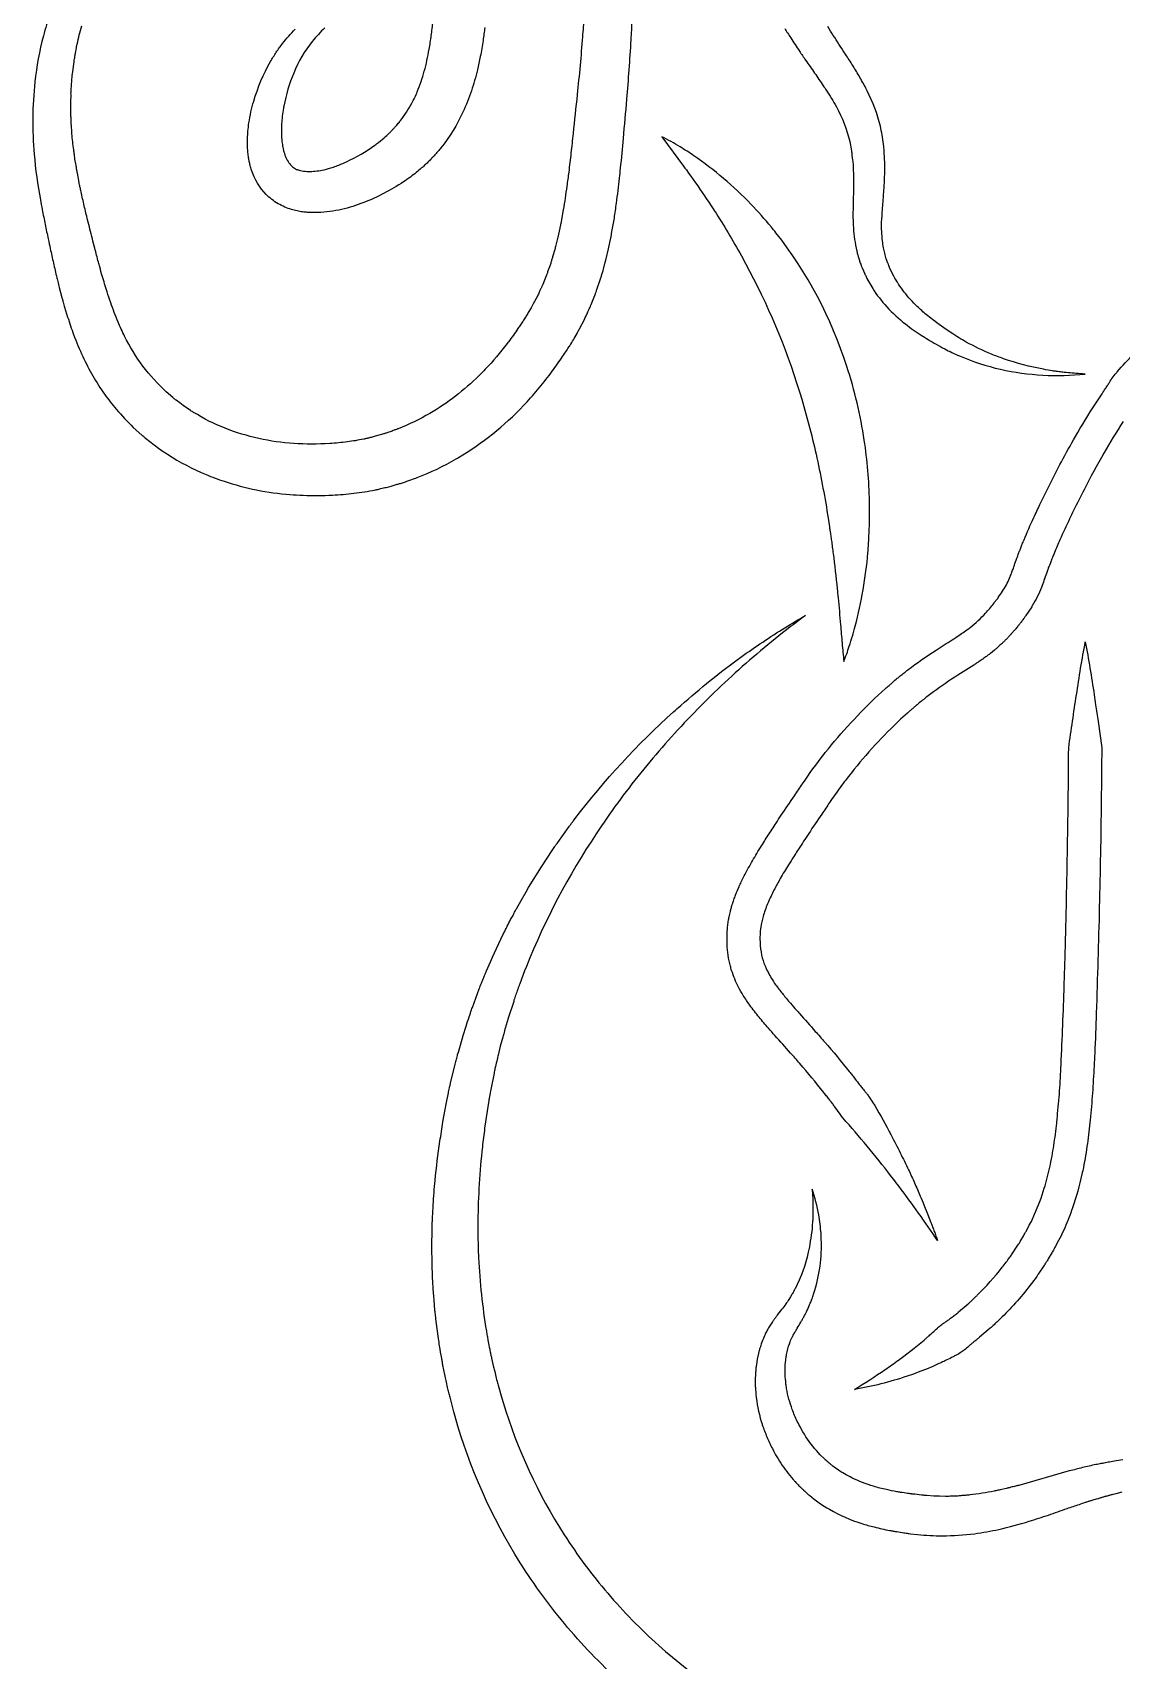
# Model space of a CAD drawing. Header units: millimetres. Extents: x 4236 to 5436, y 1579 to 2339.
# Drawn here: x 4685.6 to 4753.8, y 1769.5 to 1871.5 of the extents above; entities that cross this region are included whole.
import ezdxf

# ---------------------------------------------------------------- set-up
doc = ezdxf.new("R2010")
doc.units = ezdxf.units.MM
doc.layers.add('Default', color=70, linetype='Continuous')

msp = doc.modelspace()

# ---------------------------------------------------------------- linework, layer by layer
at = {"layer": 'Default'}
for points in [[(4686.7, 1872.69, 0.014952), (4686.27, 1871.3, 0.038451), (4685.74, 1868.42, 0.024527), (4685.6, 1866.15, 0.022149), (4685.69, 1863.88, 0.023978), (4686.08, 1861.03, 0.003164), (4686.2, 1860.41, 0.003423), (4686.38, 1859.48, 0.001936), (4686.57, 1858.57, 0.000492), (4686.7, 1857.97, 0.001787), (4686.9, 1857.06, 0.003608), (4687.11, 1856.14, 0.001771), (4687.13, 1856.06, 0.002803), (4687.17, 1855.91, 0.001607), (4687.26, 1855.52), (4687.34, 1855.21), (4687.42, 1854.91, -0.000779), (4687.45, 1854.83, -0.000588), (4687.51, 1854.6, 0.001939), (4687.55, 1854.44, 0.003795), (4687.6, 1854.29), (4687.79, 1853.67, 0.011444), (4688.16, 1852.58, 0.018886), (4688.74, 1851.2, 0.041047), (4690.1, 1848.84, 0.021932), (4690.84, 1847.89, 0.023355), (4691.9, 1846.76), (4692.44, 1846.28, -0.000596), (4692.54, 1846.2, 0.002498), (4692.6, 1846.14, 0.004679), (4692.67, 1846.08), (4692.94, 1845.87), (4693.21, 1845.66), (4693.48, 1845.46), (4693.78, 1845.25, 0.006403), (4693.87, 1845.19, 0.002081), (4693.98, 1845.12, -0.002596), (4694.05, 1845.07, 0.044665), (4696.47, 1843.8, 0.01901), (4697.59, 1843.38, 0.059959), (4701.72, 1842.55, 0.011663), (4702.55, 1842.5, 0.022327), (4704.39, 1842.51, 0.017192), (4705.73, 1842.63, 0.020281), (4707.07, 1842.84, 0.003584), (4707.16, 1842.86, 0.007122), (4707.41, 1842.92, 0.001101), (4707.58, 1842.96, -0.001981), (4707.74, 1843), (4707.91, 1843.04), (4708.07, 1843.08), (4708.44, 1843.19, 0.007227), (4708.64, 1843.25, 0.002426), (4708.89, 1843.33, -0.002819), (4709.05, 1843.38, 0.005406), (4709.29, 1843.47, 0.001615), (4709.53, 1843.55, -0.001617), (4709.69, 1843.61, 0.038647), (4712.14, 1844.78, 0.00245), (4712.28, 1844.87, 0.068628), (4716.35, 1848.12, 0.03014), (4718.06, 1850.15, 0.00165), (4718.16, 1850.28, 0.009994), (4718.81, 1851.21, -0.001542), (4719, 1851.49, 0.002365), (4719.18, 1851.77, 0.004442), (4719.32, 1851.98, 0.012148), (4719.53, 1852.34), (4719.71, 1852.65, -0.000733), (4719.74, 1852.71, 0.004668), (4719.79, 1852.78), (4719.86, 1852.93), (4720.17, 1853.53, 0.006219), (4720.28, 1853.76, 0.001733), (4720.39, 1854, -0.001831), (4720.48, 1854.19, -0.000755), (4720.53, 1854.3, 0.002787), (4720.56, 1854.38, 0.005267), (4720.6, 1854.46), (4720.72, 1854.77), (4720.86, 1855.13, 0.002158), (4720.89, 1855.21, 0.004401), (4720.92, 1855.29, 0.010278), (4720.96, 1855.41), (4721.19, 1856.08, 0.006949), (4721.25, 1856.28, 0.002517), (4721.32, 1856.52, -0.002498), (4721.36, 1856.68), (4721.46, 1857.04, 0.002723), (4721.48, 1857.12, 0.001134), (4721.51, 1857.24, -0.001502), (4721.53, 1857.32), (4721.69, 1857.96), (4721.83, 1858.64, -0.000576), (4721.85, 1858.76, 0.001859), (4721.87, 1858.84, 0.003572), (4721.88, 1858.92), (4721.94, 1859.24), (4722.05, 1859.87, 0.003755), (4722.18, 1860.82, 0.007756), (4722.37, 1862.39, 0.001338), (4722.44, 1863.01, 0.003185), (4722.62, 1864.87, 0.001957), (4722.83, 1867.33, 0.00243), (4722.98, 1869.18, 0.004436), (4723.1, 1871.05, 0.004198), (4723.17, 1872.3, 0.021929)], [(4720.14, 1872.46, -0.004051), (4720.05, 1871.25, -0.004183), (4719.9, 1869.44, -0.001938), (4719.72, 1867.62, -0.001221), (4719.46, 1865.18, -0.001681), (4719.33, 1863.96, -0.002783), (4719.19, 1862.76, -0.004138), (4719.07, 1861.87, -0.005255), (4718.85, 1860.4), (4718.69, 1859.53, -0.004708), (4718.67, 1859.42, -0.001128), (4718.65, 1859.32, 0.001811), (4718.63, 1859.25), (4718.51, 1858.68), (4718.36, 1858.09, 0.000822), (4718.34, 1857.99, -0.002019), (4718.32, 1857.92, -0.004139), (4718.3, 1857.85), (4718.22, 1857.58, 0.003883), (4718.18, 1857.45, -0.00189), (4718.12, 1857.24, -0.004314), (4718.09, 1857.14, -0.006701), (4718.06, 1857.04), (4717.87, 1856.5, -0.009498), (4717.84, 1856.41, -0.006414), (4717.8, 1856.32, -0.001106), (4717.78, 1856.25), (4717.57, 1855.72, -0.006465), (4717.53, 1855.64, -0.001685), (4717.49, 1855.55, 0.002932), (4717.46, 1855.49, 0.001401), (4717.43, 1855.42, 0.001451), (4717.34, 1855.24, -0.002705), (4717.29, 1855.11, -0.005457), (4717.23, 1854.99), (4716.97, 1854.5), (4716.88, 1854.33, 0.002422), (4716.83, 1854.25), (4716.69, 1854.02, -0.009697), (4716.55, 1853.78, -0.006062), (4716.4, 1853.54, -0.001777), (4716.25, 1853.31, 0.002471), (4716.09, 1853.07, -0.001313), (4716.01, 1852.95, -0.010636), (4715.42, 1852.13, -0.001717), (4715.33, 1852.01, -0.02882), (4713.96, 1850.4, -0.00795), (4713.56, 1850, -0.062881), (4710.48, 1847.63, -0.038876), (4708.5, 1846.67, 0.001292), (4708.44, 1846.65, 0.00138), (4708.25, 1846.58, -0.002409), (4708.12, 1846.53, -0.004907), (4707.99, 1846.48, 0.003726), (4707.86, 1846.44, -0.002128), (4707.66, 1846.37, -0.002596), (4707.59, 1846.35, -0.008273), (4707.46, 1846.31), (4707.07, 1846.2), (4706.93, 1846.17, 0.00308), (4706.8, 1846.13, -0.002003), (4706.6, 1846.08, -0.003896), (4706.5, 1846.06, -0.006318), (4706.41, 1846.04, -0.001395), (4706.34, 1846.02, -0.018555), (4705.32, 1845.85, -0.0175), (4704.21, 1845.75, -0.033123), (4701.96, 1845.75, -0.077556), (4697.66, 1846.7, -0.044909), (4695.68, 1847.7, 0.001695), (4695.59, 1847.75, -0.009141), (4695.48, 1847.82), (4695.03, 1848.13), (4694.81, 1848.3), (4694.59, 1848.46, -0.006918), (4694.51, 1848.52, -0.001426), (4694.43, 1848.59, 0.002713), (4694.38, 1848.64), (4693.97, 1848.99, -0.042408), (4692.51, 1850.59, -0.039874), (4691.36, 1852.47, -0.014706), (4690.95, 1853.36, -0.014743), (4690.49, 1854.57, -0.007835), (4690.26, 1855.26, -0.007003), (4689.96, 1856.25, -0.001689), (4689.8, 1856.82, -0.00129), (4689.72, 1857.11, -0.002805), (4689.49, 1857.99, -0.000998), (4689.19, 1859.18, -0.001193), (4689.04, 1859.77, -0.003093), (4688.83, 1860.65, -0.00456), (4688.63, 1861.53, 0.001885), (4688.6, 1861.68, -0.001212), (4688.55, 1861.89, -0.003179), (4688.52, 1862.04, -0.002367), (4688.51, 1862.11), (4688.4, 1862.69, -0.006081), (4688.36, 1862.91, -0.000716), (4688.33, 1863.13, 0.003112), (4688.3, 1863.28), (4688.25, 1863.57), (4688.21, 1863.86, -0.004545), (4688.17, 1864.15, -0.012837), (4688.06, 1865.16, -0.008275), (4688, 1866.18, 0.002647), (4687.99, 1866.47, -0.001607), (4687.99, 1866.76, -0.0024), (4687.99, 1866.91, -0.00574), (4687.99, 1867.12, -0.008161), (4687.99, 1867.34, 0.001259), (4688, 1867.41, 0.001152), (4688, 1867.63, -0.002729), (4688, 1867.77, -0.005361), (4688.01, 1867.92), (4688.08, 1868.79), (4688.11, 1869.07), (4688.19, 1869.68, -0.006554), (4688.22, 1869.86, -0.001727), (4688.26, 1870.08, 0.002935), (4688.28, 1870.22), (4688.34, 1870.54, -0.003397), (4688.35, 1870.61, -0.005449), (4688.36, 1870.68, -0.012017), (4688.39, 1870.79, -0.014528), (4688.67, 1871.92, -0.046598)], [(4713.93, 1871.83, -0.007737), (4713.82, 1871.01, -0.003695), (4713.74, 1870.51, -0.004862), (4713.65, 1870.01, -0.01088), (4713.47, 1869.18, -0.019125), (4713.09, 1867.85, -0.026882), (4712.56, 1866.52, -0.060859), (4711.18, 1864.28, -0.007292), (4711, 1864.07, -0.01015), (4710.85, 1863.89, -0.003948), (4710.76, 1863.79, -0.002641), (4710.63, 1863.66, -0.000733), (4710.51, 1863.52, -0.001758), (4710.31, 1863.33, -0.008214), (4710.11, 1863.14, -0.008795), (4709.97, 1863.02, -0.022244), (4709.27, 1862.45, -0.010535), (4708.83, 1862.15, -0.0556), (4706.34, 1860.85, -0.034165), (4704.96, 1860.42, -0.046764), (4703.46, 1860.22, -0.006507), (4703.32, 1860.22, -0.004845), (4703.17, 1860.22, -0.002302), (4703.07, 1860.22, 0.001394), (4702.96, 1860.23, -0.002679), (4702.86, 1860.23, -0.006646), (4702.76, 1860.24, -0.009752), (4702.66, 1860.25, -0.02064), (4702.35, 1860.29, -0.019932), (4701.98, 1860.37, -0.007496), (4701.82, 1860.42, -0.029651), (4701.39, 1860.57, -0.026625), (4700.98, 1860.78, -0.06349), (4700.23, 1861.36, -0.115525), (4699.32, 1862.88, -0.020125), (4699.23, 1863.17, -0.012656), (4699.17, 1863.42, -0.00857), (4699.13, 1863.66, -0.010133), (4699.09, 1863.99, -0.01437), (4699.06, 1864.32, -0.004995), (4699.06, 1864.42, -0.029469), (4699.09, 1865.32, -0.014893), (4699.15, 1865.85, -0.035064), (4699.45, 1867.2, -0.056985), (4700.5, 1869.69, -0.015146), (4700.86, 1870.27, -0.02007), (4701.26, 1870.82, -0.013492), (4701.64, 1871.28, -0.020009), (4702.04, 1871.71, -0.006974)], [(4703.91, 1871.81, 0.035211), (4703.12, 1870.95, 0.071867), (4701.96, 1868.97, 0.051915), (4701.34, 1866.9, 0.003661), (4701.31, 1866.76, 0.010563), (4701.24, 1866.27, 0.014688), (4701.2, 1865.78, 0.005047), (4701.19, 1865.64, 0.023065), (4701.19, 1865.03, 0.021226), (4701.23, 1864.58, 0.015459), (4701.26, 1864.39, 0.00902), (4701.29, 1864.24, 0.003524), (4701.31, 1864.15, 0.001689), (4701.32, 1864.09, 0.001382), (4701.36, 1863.98, 0.004029), (4701.38, 1863.9, 0.006941), (4701.41, 1863.82, 0.024347), (4701.47, 1863.67, 0.054794), (4701.65, 1863.35, 0.063456), (4701.89, 1863.09, 0.055348), (4702.14, 1862.93, 0.006277), (4702.22, 1862.91, 0.010605), (4702.3, 1862.88, 0.031355), (4702.47, 1862.84, 0.039993), (4702.89, 1862.8, 0.032568), (4703.31, 1862.82, 0.022307), (4703.73, 1862.88, 0.024194), (4704.28, 1863.02, 0.02409), (4704.96, 1863.27, 0.009525), (4705.27, 1863.41, 0.050383), (4707.04, 1864.45, 0.003635), (4707.15, 1864.53, 0.016086), (4707.62, 1864.91, 0.016628), (4707.96, 1865.22, 0.0114), (4708.08, 1865.34, 0.00357), (4708.14, 1865.41, -0.001135), (4708.28, 1865.55, -0.002409), (4708.32, 1865.6, 0.00344), (4708.51, 1865.82, 0.009097), (4708.61, 1865.94, 0.005492), (4708.65, 1865.99, 0.045209), (4709.36, 1867.08, 0.022877), (4709.7, 1867.8, 0.031462), (4710.14, 1869.08, 0.023237), (4710.44, 1870.46, 0.010677), (4710.58, 1871.32, 0.008655), (4710.68, 1872.19, 0.006221)], [(4732.74, 1871.76, 0.003443), (4732.91, 1871.47, 0.005238), (4733.1, 1871.18, 0.006742), (4733.65, 1870.34, 0.002552), (4734.03, 1869.78, 0.000863), (4734.6, 1868.97, -0.00266), (4735.14, 1868.17, -0.002598), (4735.32, 1867.9, -0.008196), (4735.65, 1867.38, -0.012508), (4735.96, 1866.86, -0.070802), (4736.8, 1864.68), (4736.9, 1864.1), (4736.92, 1864.03), (4736.93, 1863.96), (4736.94, 1863.81), (4736.98, 1863.51, -0.01148), (4737.01, 1863.21, -0.008548), (4737.02, 1862.9, -0.005136), (4737.03, 1862.59, -0.001851), (4737.04, 1862.28, -0.00498), (4737.03, 1861.81, -0.001804), (4737.02, 1860.99, 0.001806), (4737.01, 1860.66, 0.004782), (4737, 1860.15, 0.006904), (4737.01, 1859.62, 0.03672), (4737.16, 1858.18), (4737.24, 1857.8, 0.007062), (4737.27, 1857.68, 0.002513), (4737.31, 1857.55, -0.002549), (4737.33, 1857.46), (4737.38, 1857.28), (4737.46, 1857.06, -0.000363), (4737.51, 1856.93, 0.002928), (4737.54, 1856.85, 0.005324), (4737.57, 1856.76), (4737.74, 1856.38, 0.002972), (4737.77, 1856.32, 0.007625), (4737.8, 1856.26), (4737.88, 1856.09), (4738.05, 1855.77), (4738.24, 1855.46, 0.043411), (4739.12, 1854.32, 0.041688), (4740.29, 1853.24, 0.024269), (4741.28, 1852.54, 0.005507), (4741.71, 1852.27, 0.016392), (4742.75, 1851.68, 0.018658), (4743.67, 1851.24, 0.046423), (4746.25, 1850.4, 0.081719), (4751.56, 1850.1, -0.003905), (4751.23, 1850.12, -0.00483), (4750.73, 1850.16, -0.003591), (4750.24, 1850.2, -0.001079), (4750.08, 1850.22, -0.002967), (4749.75, 1850.27, -0.003343), (4749.51, 1850.3, -0.011368), (4748.95, 1850.4, -0.038298), (4746.44, 1851.06, -0.012446), (4745.68, 1851.35, -0.030622), (4744.1, 1852.11, -0.018436), (4743.15, 1852.69, -0.019257), (4741.98, 1853.53, -0.008936), (4741.61, 1853.82, -0.01814), (4741.03, 1854.34, -0.038415), (4740.21, 1855.24, -0.039615), (4739.56, 1856.24), (4739.42, 1856.51), (4739.3, 1856.78), (4739.24, 1856.91, -0.006365), (4739.22, 1856.98, 0.003352), (4739.19, 1857.05), (4739.09, 1857.32, -0.010772), (4739, 1857.67, -0.013953), (4738.92, 1858.02, -0.020845), (4738.85, 1858.45, -0.036398), (4738.8, 1859.63, -0.010053), (4738.85, 1860.41, -0.003069), (4738.89, 1860.89, 0.001187), (4738.91, 1861.22, 0.001979), (4738.94, 1861.56, 0.003115), (4738.96, 1861.9, 0.004275), (4738.98, 1862.24, 0.002074), (4738.99, 1862.59, 0.002209), (4739, 1862.76, 0.009022), (4739, 1863.2, 0.013628), (4738.98, 1863.65), (4738.96, 1864.01), (4738.95, 1864.19), (4738.94, 1864.28), (4738.93, 1864.37), (4738.83, 1865.09, 0.015177), (4738.72, 1865.63, 0.057128), (4737.89, 1867.86, 0.00301), (4737.81, 1868.02, 0.012875), (4737.38, 1868.79, 0.008484), (4736.94, 1869.53, 0.003679), (4736.48, 1870.23, -0.000585), (4736.12, 1870.79, -0.001697), (4735.77, 1871.33, -0.003403), (4735.42, 1871.88, -0.005121)], [(4753.93, 1847.12, 0.013257), (4752.73, 1845.15, 0.012638), (4751.48, 1842.85, 0.004844), (4750.83, 1841.55, 0.00155), (4750.58, 1841.02, 0.008634), (4749.97, 1839.71, 0.00638), (4749.63, 1838.92, 0.003095), (4749.58, 1838.79, 0.00159), (4749.52, 1838.66, -0.00065), (4749.45, 1838.46, -0.000722), (4749.42, 1838.4, -0.001466), (4749.37, 1838.26, 0.001106), (4749.29, 1838.06, 0.002645), (4749.24, 1837.93, 0.001723), (4749.22, 1837.86, 0.003213), (4749.12, 1837.59, -0.001185), (4748.97, 1837.17, -0.006407), (4748.81, 1836.73, -0.043324), (4748.24, 1835.58, -0.003189), (4748.2, 1835.51), (4748.02, 1835.23), (4747.83, 1834.96, -0.009513), (4747.72, 1834.8, -0.002956), (4747.65, 1834.7, 0.001068), (4747.5, 1834.51, 0.00206), (4747.45, 1834.45, -0.012983), (4747.33, 1834.29, -0.004774), (4747.25, 1834.2, -0.002835), (4747.15, 1834.07, -0.000315), (4747.01, 1833.92, 0.001768), (4746.94, 1833.83, -0.005872), (4746.88, 1833.77, -0.010182), (4746.83, 1833.71), (4746.6, 1833.47, -0.012916), (4746.45, 1833.32, -0.007441), (4746.31, 1833.18, -0.00201), (4746.12, 1833.02), (4746, 1832.9, -0.008896), (4745.94, 1832.85, 0.001189), (4745.87, 1832.8), (4745.62, 1832.59, -0.00904), (4745.46, 1832.47, -0.002857), (4745.36, 1832.4, 0.000929), (4745.16, 1832.26, 0.001492), (4745.1, 1832.21, 0.001198), (4744.97, 1832.12, -0.001217), (4744.77, 1831.99, -0.002617), (4744.64, 1831.9, -0.001712), (4744.58, 1831.86), (4743.57, 1831.22, 0.017823), (4742.05, 1830.18, 0.00482), (4741.71, 1829.93, 0.003651), (4741.16, 1829.49, 0.007639), (4740.89, 1829.26, 0.002009), (4740.83, 1829.21, -0.003055), (4740.73, 1829.12, 0.001942), (4740.57, 1828.98, 0.006688), (4740.41, 1828.84), (4739.99, 1828.46, 0.020116), (4738.38, 1826.84, 0.018889), (4736.9, 1825.1, 0.009257), (4736.2, 1824.19, 0.007348), (4735.54, 1823.25, 0.002501), (4735.05, 1822.52, 0.00127), (4734.23, 1821.3, 0.002394), (4733.59, 1820.32, 0.003843), (4733.12, 1819.59, 0.001633), (4732.96, 1819.34, 0.008297), (4732.45, 1818.48, 0.011685), (4732.05, 1817.75, 0.007437), (4731.87, 1817.38, 0.012229), (4731.65, 1816.89, 0.029207), (4731.37, 1816.1, 0.034243), (4731.23, 1815.43), (4731.19, 1815.19), (4731.18, 1814.95), (4731.17, 1814.82), (4731.17, 1814.7), (4731.18, 1814.46, 0.043533), (4731.28, 1813.68, 0.010417), (4731.32, 1813.51, 0.041415), (4731.56, 1812.84, 0.012704), (4731.67, 1812.62, 0.018814), (4731.88, 1812.24, 0.016392), (4732.17, 1811.8, 0.001756), (4732.21, 1811.75, 0.01282), (4732.63, 1811.21, 0.007865), (4733.08, 1810.66, 0.003057), (4733.46, 1810.23, 0.000883), (4733.66, 1810.01, -0.00123), (4734.64, 1808.9, -0.002505), (4735.23, 1808.23, -0.010062), (4736.77, 1806.38, -0.003071), (4736.96, 1806.15, -0.001163), (4737.14, 1805.91, 0.002071), (4737.42, 1805.55, 0.001326), (4737.51, 1805.43, -0.0016), (4737.7, 1805.2, -0.004835), (4737.84, 1805.03, -0.008116), (4737.98, 1804.84, -0.026023), (4738.23, 1804.47, -0.009524), (4739.27, 1802.63, -0.001584), (4739.41, 1802.36, -0.004837), (4739.96, 1801.29, -0.006597), (4740.49, 1800.21, -0.00608), (4740.86, 1799.4, -0.00456), (4741.22, 1798.57, -0.002141), (4741.45, 1798.02), (4741.67, 1797.47), (4741.89, 1796.91, -0.004605), (4741.99, 1796.63, -0.002886), (4742.1, 1796.35, -0.001176), (4742.2, 1796.07, -0.000036), (4742.3, 1795.79, 0.012549), (4739.89, 1799.17, 0.001983), (4739.54, 1799.64, 0.018369), (4736.56, 1803.25, -0.022458), (4736.2, 1803.7), (4735.86, 1804.17, 0.008027), (4735.73, 1804.35, 0.003123), (4735.65, 1804.46, 0.001563), (4735.51, 1804.64, 0.002911), (4735.33, 1804.86, 0.000878), (4735.15, 1805.09, 0.010322), (4733.67, 1806.88, 0.002908), (4733.09, 1807.54, 0.001224), (4732.11, 1808.64, -0.001335), (4731.71, 1809.09, -0.007893), (4731.12, 1809.79, -0.013594), (4730.54, 1810.54, -0.018026), (4730.13, 1811.15, -0.018474), (4729.83, 1811.67, -0.043361), (4729.4, 1812.72, -0.010937), (4729.32, 1812.98, -0.053815), (4729.11, 1814.36), (4729.11, 1814.7), (4729.11, 1814.88), (4729.12, 1815.05), (4729.14, 1815.4), (4729.19, 1815.74), (4729.21, 1815.91, -0.00824), (4729.22, 1815.97, -0.002734), (4729.24, 1816.08), (4729.32, 1816.41, -0.007894), (4729.35, 1816.54, -0.002781), (4729.38, 1816.66, 0.00306), (4729.42, 1816.78, 0.001622), (4729.44, 1816.86, -0.00439), (4729.47, 1816.94, -0.00716), (4729.49, 1817, -0.010398), (4729.51, 1817.06, 0.002638), (4729.56, 1817.22, -0.001962), (4729.62, 1817.37, -0.004384), (4729.66, 1817.49, -0.007116), (4729.71, 1817.6, -0.006457), (4729.74, 1817.68), (4729.86, 1817.98, -0.005968), (4729.9, 1818.05, -0.003202), (4729.93, 1818.12, 0.000917), (4730, 1818.27, -0.015938), (4730.51, 1819.24, -0.009987), (4731.05, 1820.17, -0.001795), (4731.21, 1820.43, -0.004641), (4731.69, 1821.19, -0.002826), (4732.18, 1821.95, -0.001049), (4732.51, 1822.44, -0.001279), (4733.33, 1823.67, -0.002171), (4733.84, 1824.42, -0.015186), (4735.18, 1826.26, -0.001263), (4735.27, 1826.38, -0.018773), (4736.86, 1828.23, -0.019657), (4738.58, 1829.97), (4739.03, 1830.38, -0.006324), (4739.14, 1830.48, -0.003295), (4739.26, 1830.58, 0.001038), (4739.43, 1830.73, 0.001342), (4739.49, 1830.78, -0.008477), (4739.78, 1831.03, -0.003049), (4739.96, 1831.18, -0.001603), (4740.2, 1831.37, 0.00107), (4740.45, 1831.57, -0.020464), (4742.21, 1832.8, -0.00241), (4742.46, 1832.97, -0.0019), (4742.97, 1833.28, 0.003186), (4743.45, 1833.59, 0.005881), (4743.8, 1833.83, 0.009354), (4744.14, 1834.06, 0.008342), (4744.35, 1834.22, 0.041258), (4745.31, 1835.11, 0.021422), (4745.82, 1835.72, -0.002675), (4745.86, 1835.78, -0.002029), (4745.99, 1835.94, 0.004447), (4746.07, 1836.04, 0.008121), (4746.15, 1836.15), (4746.3, 1836.38), (4746.44, 1836.59, 0.044338), (4746.86, 1837.42, 0.002644), (4746.88, 1837.48, 0.005627), (4746.98, 1837.74, 0.002406), (4747.08, 1838.01, -0.00166), (4747.23, 1838.43, -0.001381), (4747.28, 1838.57, -0.003329), (4747.33, 1838.71, -0.001776), (4747.38, 1838.86, 0.000361), (4747.47, 1839.07, 0.000624), (4747.49, 1839.14, 0.001242), (4747.55, 1839.28, -0.000942), (4747.63, 1839.5, -0.00227), (4747.69, 1839.64, -0.001489), (4747.72, 1839.71, -0.010292), (4748.33, 1841.1, -0.005053), (4748.72, 1841.92, -0.00991), (4750.06, 1844.6, -0.008677), (4750.94, 1846.18, -0.013098), (4752.2, 1848.24, -0.002402), (4752.28, 1848.37, -0.002823), (4752.45, 1848.62, -0.000182), (4752.61, 1848.87, 0.003345), (4752.82, 1849.19, 0.001108), (4752.86, 1849.25, 0.00312), (4752.95, 1849.38, -0.001342), (4753.07, 1849.57, -0.007364), (4753.19, 1849.76, -0.013898), (4753.44, 1850.09, -0.008198), (4753.56, 1850.24, -0.01075), (4754.59, 1851.36, -0.005334)], [(4722.63, 1767.94, -0.035373), (4719.12, 1771.54, -0.035163), (4716.15, 1775.59, -0.071274), (4712.07, 1784.75), (4711.98, 1785.05), (4711.75, 1785.96, -0.003415), (4711.67, 1786.26, -0.00189), (4711.6, 1786.57, 0.000215), (4711.5, 1787.02, 0.00058), (4711.47, 1787.18), (4711.34, 1787.79, 0.001613), (4711.31, 1787.94, -0.002606), (4711.27, 1788.17, -0.007638), (4711.23, 1788.4, -0.002464), (4711.1, 1789.18, -0.00728), (4711.03, 1789.64), (4710.94, 1790.26), (4710.87, 1790.88, -0.007107), (4710.82, 1791.26, -0.002492), (4710.8, 1791.5, -0.002305), (4710.75, 1792.12, -0.003845), (4710.68, 1793.05, -0.010722), (4710.63, 1794.6, -0.004556), (4710.62, 1794.91, -0.002645), (4710.62, 1795.23, -0.001462), (4710.62, 1795.85, -0.002231), (4710.64, 1796.62, -0.00296), (4710.64, 1796.93, -0.001825), (4710.65, 1797.09, -0.00439), (4710.7, 1798.02, -0.010249), (4710.82, 1799.56, -0.012459), (4711.12, 1802.01, -0.003682), (4711.31, 1803.22), (4711.53, 1804.43), (4711.65, 1805.04, -0.005013), (4711.68, 1805.19, -0.002618), (4711.71, 1805.35, 0.000854), (4711.77, 1805.57, 0.001082), (4711.78, 1805.65), (4712.07, 1806.85, -0.002266), (4712.15, 1807.15, -0.001205), (4712.23, 1807.45, 0.000772), (4712.4, 1808.04), (4712.57, 1808.64), (4712.76, 1809.23, 0.000711), (4712.95, 1809.81, -0.001905), (4713.1, 1810.25, -0.001042), (4713.15, 1810.4), (4713.58, 1811.56, -0.009158), (4713.72, 1811.92, -0.003617), (4713.8, 1812.13, -0.002525), (4713.92, 1812.41, -0.000856), (4714.04, 1812.7), (4714.28, 1813.26), (4714.41, 1813.55), (4715.06, 1814.94, -0.004097), (4715.2, 1815.21, -0.002068), (4715.34, 1815.49, 0.000644), (4715.55, 1815.9, 0.000839), (4715.63, 1816.03, 0.002073), (4715.7, 1816.17, -0.001451), (4715.8, 1816.37, -0.006015), (4715.91, 1816.58), (4716.21, 1817.11), (4716.52, 1817.65), (4716.67, 1817.91), (4717.48, 1819.22), (4718.15, 1820.24), (4718.32, 1820.49, -0.004968), (4718.37, 1820.55, -0.002587), (4718.41, 1820.62, 0.000876), (4718.5, 1820.74), (4719.21, 1821.74, -0.003021), (4719.35, 1821.92, -0.000776), (4719.49, 1822.1, 0.000314), (4719.58, 1822.22, -0.04694), (4725.76, 1828.93, -0.002901), (4726.21, 1829.33, -0.02432), (4729.98, 1832.36, -0.017755), (4732.74, 1834.2, -0.009924), (4734.03, 1834.97, 0.022599), (4730.29, 1831.96, 0.02173), (4726.84, 1828.66, 0.021176), (4723.7, 1825.1, 0.024565), (4720.91, 1821.28, 0.051995), (4716.54, 1812.97), (4716.42, 1812.7), (4716.12, 1811.88, 0.004041), (4715.87, 1811.19, 0.008153), (4715.76, 1810.85, 0.002145), (4715.74, 1810.78), (4715.38, 1809.67, 0.002888), (4715.25, 1809.24, 0.000564), (4715.14, 1808.82, -0.000485), (4715.06, 1808.54), (4714.9, 1807.98), (4714.77, 1807.41, -0.001091), (4714.7, 1807.13, 0.00062), (4714.6, 1806.7, 0.001731), (4714.54, 1806.42, 0.001148), (4714.51, 1806.28), (4714.29, 1805.14, -0.002368), (4714.26, 1804.99, 0.001549), (4714.22, 1804.78, 0.006653), (4714.18, 1804.56), (4713.92, 1802.84, 0.003538), (4713.78, 1801.66, 0.012261), (4713.58, 1799.34, 0.013231), (4713.5, 1797.02, 0.003907), (4713.49, 1796.73, 0.002308), (4713.5, 1796.44, 0.001659), (4713.5, 1795.86, -0.001392), (4713.51, 1795.57, 0.00201), (4713.52, 1795.13, 0.006114), (4713.54, 1794.7, 0.029673), (4714.03, 1790.11, 0.005926), (4714.08, 1789.82, 0.003416), (4714.13, 1789.54, 0.000094), (4714.21, 1789.11, -0.000807), (4714.24, 1788.97, 0.007657), (4714.27, 1788.8, 0.002548), (4714.29, 1788.69, -0.000027), (4714.34, 1788.48, -0.00092), (4714.36, 1788.41), (4714.48, 1787.85, -0.001449), (4714.55, 1787.57, 0.00115), (4714.65, 1787.15, 0.002708), (4714.72, 1786.87, 0.00177), (4714.76, 1786.73), (4714.99, 1785.91), (4715.08, 1785.63, 0.06862), (4718.91, 1777.34, 0.034957), (4721.63, 1773.68, 0.034728), (4724.83, 1770.41, 0.063808), (4732.4, 1765.26, 0.029504)], [(4753.92, 1782.03), (4753.49, 1781.97), (4753.07, 1781.9, 0.005687), (4752.75, 1781.84, 0.002377), (4752.54, 1781.8, 0.001279), (4752.23, 1781.74, 0.009864), (4751.39, 1781.55, 0.002985), (4750.98, 1781.45, 0.001615), (4750.56, 1781.34), (4747.39, 1780.44, 0.002132), (4747.19, 1780.39, -0.001148), (4746.9, 1780.32, -0.003336), (4746.71, 1780.27, -0.002529), (4746.62, 1780.25), (4746.23, 1780.16, -0.006554), (4746.09, 1780.13, -0.001479), (4745.95, 1780.1, 0.002427), (4745.85, 1780.08, -0.013995), (4745.09, 1779.94, -0.009343), (4744.33, 1779.84, -0.004467), (4744.05, 1779.81, -0.000796), (4743.76, 1779.79, 0.002087), (4743.57, 1779.77, 0.001414), (4743.48, 1779.77, 0.001509), (4743.19, 1779.76, -0.002639), (4743, 1779.75, -0.005376), (4742.81, 1779.75), (4742.43, 1779.76, 0.003258), (4742.34, 1779.76, -0.001781), (4742.25, 1779.76, -0.007165), (4742.13, 1779.76, -0.010212), (4742.06, 1779.77), (4741.63, 1779.8, -0.000664), (4741.53, 1779.8, -0.003408), (4741.46, 1779.81, -0.005777), (4741.39, 1779.82, -0.011166), (4741.3, 1779.83), (4740.87, 1779.88, 0.000106), (4740.73, 1779.89, -0.002866), (4740.66, 1779.9, -0.008018), (4740.53, 1779.92, -0.004157), (4740.09, 1779.99, -0.002668), (4739.99, 1780, -0.001866), (4739.75, 1780.04, -0.011948), (4739.1, 1780.17, -0.01912), (4738.29, 1780.38, -0.042326), (4736.94, 1780.91, -0.017745), (4736.47, 1781.16, -0.033434), (4735.74, 1781.65, -0.015669), (4735.67, 1781.7, -0.007358), (4735.62, 1781.74, -0.003567), (4735.57, 1781.79, 0.000852), (4735.47, 1781.87, -0.001691), (4735.37, 1781.96, -0.008945), (4735.27, 1782.05, -0.013593), (4735.21, 1782.11), (4734.95, 1782.36), (4734.71, 1782.62, -0.041716), (4733.86, 1783.8, -0.01836), (4733.56, 1784.36, -0.027411), (4733.23, 1785.11, -0.00286), (4733.2, 1785.2, -0.045513), (4732.84, 1786.51, 0.004905), (4732.83, 1786.6, -0.002569), (4732.81, 1786.74, -0.0056), (4732.8, 1786.8, -0.008645), (4732.79, 1786.92, 0.002724), (4732.78, 1787.05, 0.001518), (4732.76, 1787.23), (4732.75, 1787.61, -0.005768), (4732.75, 1787.69, -0.001034), (4732.75, 1787.77), (4732.76, 1787.99, -0.009821), (4732.76, 1788.06, -0.006702), (4732.77, 1788.12, -0.004225), (4732.78, 1788.21, 0.001453), (4732.79, 1788.3), (4732.82, 1788.52, 0.001918), (4732.84, 1788.65, -0.040146), (4733.02, 1789.32, -0.011951), (4733.06, 1789.44, -0.01316), (4733.13, 1789.6, -0.009568), (4733.21, 1789.76, -0.006908), (4733.32, 1789.96, -0.00575), (4733.39, 1790.08, -0.002122), (4733.44, 1790.17, -0.000682), (4733.51, 1790.3, 0.004824), (4733.73, 1790.66, 0.003911), (4733.78, 1790.75, 0.002457), (4733.84, 1790.85, 0.000558), (4733.94, 1791.04, -0.0022), (4734, 1791.14, 0.00129), (4734.05, 1791.24, 0.003361), (4734.09, 1791.31, 0.009852), (4734.15, 1791.44), (4734.24, 1791.65), (4734.33, 1791.85, 0.010642), (4734.38, 1791.98, 0.006102), (4734.43, 1792.11, 0.000557), (4734.49, 1792.27, 0.087865), (4735.02, 1795.69, 0.013208), (4735, 1796.23, 0.025684), (4734.86, 1797.39, 0.036104), (4734.44, 1799.01, -0.001979), (4734.46, 1798.8, -0.009305), (4734.49, 1798.08, -0.013547), (4734.49, 1797.36, -0.032666), (4734.33, 1795.74, -0.016039), (4734.2, 1795.05, -0.06271), (4733.37, 1792.75, 0.002137), (4733.28, 1792.58, -0.005873), (4733.22, 1792.47, -0.008875), (4733.18, 1792.41), (4733.09, 1792.25), (4732.98, 1792.09, -0.012005), (4732.8, 1791.81, -0.009902), (4732.53, 1791.46), (4732.28, 1791.14, 0.000457), (4732.22, 1791.05, 0.001436), (4732.15, 1790.96, 0.002821), (4732.09, 1790.88, 0.004125), (4731.99, 1790.74, 0.008687), (4731.83, 1790.5, 0.013282), (4731.67, 1790.24, 0.017923), (4731.53, 1789.97, 0.006991), (4731.45, 1789.81, 0.01898), (4731.29, 1789.41, 0.020145), (4731.17, 1789.04, -0.000506), (4731.14, 1788.96, 0.003101), (4731.13, 1788.9, 0.005729), (4731.11, 1788.84), (4731.06, 1788.61, 0.001351), (4731.03, 1788.5, 0.002863), (4731.01, 1788.41, 0.005255), (4731, 1788.32, 0.007675), (4730.98, 1788.24, 0.010117), (4730.97, 1788.15), (4730.94, 1787.92, 0.001251), (4730.93, 1787.86, 0.009181), (4730.91, 1787.74, 0.010865), (4730.91, 1787.68, 0.001324), (4730.89, 1787.39, 0.003215), (4730.88, 1787.21, 0.001263), (4730.88, 1786.98, 0.003159), (4730.88, 1786.74, 0.008289), (4730.88, 1786.63, 0.004866), (4730.89, 1786.51, -0.000974), (4730.91, 1786.28, 0.003222), (4730.92, 1786.16, 0.045438), (4731.25, 1784.45, 0.00706), (4731.32, 1784.23, 0.021946), (4731.61, 1783.48, 0.017711), (4731.95, 1782.74, 0.013777), (4732.23, 1782.23, 0.034409), (4732.95, 1781.18), (4733.25, 1780.81, 0.003666), (4733.37, 1780.68, 0.001279), (4733.57, 1780.47, 0.012643), (4733.67, 1780.36, 0.007547), (4733.78, 1780.26, 0.002521), (4733.91, 1780.14, 0.004585), (4734.09, 1779.97, 0.007701), (4734.17, 1779.89, 0.012692), (4734.27, 1779.82, 0.044495), (4735.53, 1778.94, 0.052713), (4737.56, 1778.04, 0.015721), (4738.33, 1777.83, 0.015444), (4739.31, 1777.61, 0.001609), (4739.53, 1777.57, 0.001928), (4739.64, 1777.55, 0.00311), (4739.75, 1777.54, 0.004185), (4740.19, 1777.47, 0.006389), (4740.33, 1777.45, 0.002493), (4740.6, 1777.41), (4741.05, 1777.36, 0.024349), (4742.61, 1777.28, 0.034395), (4744.62, 1777.41, 0.020089), (4746.15, 1777.68, 0.021575), (4748.04, 1778.19, 0.005359), (4749.25, 1778.58, 0.00181), (4750.42, 1778.99, -0.00145), (4751.19, 1779.25, -0.001149), (4751.57, 1779.38, -0.001801), (4751.76, 1779.44, -0.003038), (4751.95, 1779.5, 0.000659), (4752.05, 1779.53, 0.000244), (4752.34, 1779.61, -0.002144), (4752.53, 1779.67, -0.004018), (4752.72, 1779.73, -0.000778), (4752.91, 1779.78, -0.001715), (4753.1, 1779.83, -0.00312), (4753.3, 1779.89, -0.004526), (4753.49, 1779.93), (4753.88, 1780.03)]]:
    msp.add_lwpolyline(points, format="xyb", dxfattribs=at)
for points in [[(4735.54, 1840.45, -0.002582), (4735.56, 1840.31, -0.001007), (4735.59, 1840.11, 0.001509), (4735.61, 1839.97, -0.001285), (4735.62, 1839.9, -0.004379), (4735.67, 1839.56, -0.000638), (4735.72, 1839.14, 0.002842), (4735.76, 1838.86, -0.004716), (4736.01, 1836.64, -0.000779), (4736.07, 1836.08, -0.002762), (4736.22, 1834.38, 0.000789), (4736.32, 1833.23, 0.001523), (4736.37, 1832.66, 0.00262), (4736.43, 1832.08, 0.014805), (4736.77, 1833.04, 0.014723), (4737.14, 1834.3, 0.021656), (4737.64, 1836.58, 0.019007), (4737.94, 1838.9, 0.004182), (4737.98, 1839.49, 0.015578), (4738.04, 1841.25, 0.007974), (4738.04, 1842.13, 0.031584), (4737.71, 1845.96, 0.041678), (4736.62, 1850.58, 0.089419), (4732.17, 1858.96, 0.005643), (4731.89, 1859.31, 0.020731), (4730.61, 1860.75, 0.02493), (4728.89, 1862.36, 0.026914), (4727.03, 1863.79, 0.012984), (4726.17, 1864.34, 0.021195), (4725.02, 1864.98), (4726.39, 1863.13, -0.000959), (4726.56, 1862.9, -0.008046), (4727.69, 1861.28, -0.004959), (4728.31, 1860.35, -0.018469), (4730.01, 1857.51, -0.048924), (4733.47, 1849.56, -0.006063), (4733.79, 1848.53, -0.018676), (4734.74, 1844.84, -0.014778), (4735.45, 1841.06), (4735.53, 1840.52, -0.0017)], [(4748.56, 1793.61, -0.01184), (4748.52, 1793.54, -0.035744), (4746.7, 1791.35, -0.007301), (4746.24, 1790.89, 0.0022), (4746.08, 1790.73, -0.001782), (4745.84, 1790.51, -0.006874), (4745.6, 1790.29), (4744.94, 1789.72, -0.005479), (4744.77, 1789.58, 0.000816), (4744.52, 1789.38, 0.005814), (4744.35, 1789.24, 0.004592), (4744.27, 1789.17, -0.018172), (4743.97, 1788.92, -0.020995), (4743.71, 1788.74, -0.012188), (4743.57, 1788.65, -0.009993), (4743.37, 1788.55, -0.006047), (4743.18, 1788.45, -0.003581), (4742.79, 1788.26, 0.001763), (4742.69, 1788.21, -0.001381), (4742.54, 1788.14, -0.005165), (4742.39, 1788.07), (4742, 1787.9), (4741.6, 1787.73), (4741.19, 1787.57), (4740.79, 1787.42), (4740.39, 1787.28, -0.039748), (4737.09, 1786.45, 0.012421), (4739.02, 1787.7, 0.007819), (4739.86, 1788.29), (4740.19, 1788.54), (4740.84, 1789.04), (4741.15, 1789.3), (4741.46, 1789.55, 0.004693), (4741.54, 1789.62, 0.002346), (4741.62, 1789.69, -0.000804), (4741.77, 1789.82, 0.000866), (4741.99, 1790.02, 0.008275), (4742.29, 1790.29, 0.003255), (4742.36, 1790.36, -0.023099), (4742.57, 1790.53, -0.012157), (4742.67, 1790.6, -0.009206), (4742.84, 1790.71, 0.005227), (4742.9, 1790.75, 0.002476), (4743, 1790.82, 0.00703), (4743.12, 1790.91, 0.004778), (4743.24, 1791, 0.001773), (4743.35, 1791.09, -0.001431), (4743.47, 1791.18, 0.005455), (4743.57, 1791.26, 0.005498), (4743.62, 1791.31), (4744.22, 1791.82, 0.005742), (4744.37, 1791.95, 0.002916), (4744.51, 1792.09, -0.00129), (4744.72, 1792.29, -0.001374), (4744.79, 1792.36, 0.030952), (4746.36, 1794.11, 0.011635), (4746.83, 1794.74, 0.012027), (4746.87, 1794.79, 0.00796), (4746.94, 1794.9), (4747.29, 1795.43, -0.001675), (4747.38, 1795.55, 0.004357), (4747.43, 1795.63, 0.007802), (4747.48, 1795.72), (4747.7, 1796.1, -0.001853), (4747.78, 1796.22, 0.004807), (4747.82, 1796.31, 0.006473), (4747.87, 1796.39), (4748.05, 1796.74), (4748.18, 1796.99), (4748.38, 1797.43, 0.031115), (4748.99, 1799.06, 0.020985), (4749.34, 1800.39, 0.01561), (4749.59, 1801.75, 0.01088), (4749.77, 1803.15, 0.002255), (4749.81, 1803.55, 0.004747), (4749.88, 1804.36, 0.003612), (4749.95, 1805.17, 0.002505), (4750, 1805.99, 0.001418), (4750.04, 1806.81, 0.002885), (4750.15, 1809.29, 0.001677), (4750.24, 1811.77, 0.000679), (4750.29, 1813.43, 0.002936), (4750.44, 1820.05, 0.002854), (4750.52, 1826.68, -0.000687), (4750.76, 1828.34, -0.002204), (4751.01, 1830, -0.002506), (4751.27, 1831.66, -0.004208), (4751.56, 1833.32, -0.005743), (4751.85, 1831.66, -0.00417), (4752.12, 1830, -0.002458), (4752.21, 1829.37, -0.000744), (4752.36, 1828.33), (4752.59, 1826.67, -0.00287), (4752.51, 1820.02, -0.003022), (4752.35, 1813.37, -0.001349), (4752.25, 1810.04, -0.002349), (4752.15, 1807.54, -0.001002), (4752.11, 1806.71, -0.001399), (4752.06, 1805.87, -0.002515), (4752.01, 1805.03, -0.008127), (4751.87, 1803.35, -0.009336), (4751.69, 1801.86, -0.014033), (4751.44, 1800.37, -0.004861), (4751.35, 1799.95, -0.030561), (4750.76, 1797.83, -0.021011), (4750.27, 1796.59), (4750.09, 1796.19), (4750.04, 1796.09), (4749.89, 1795.79), (4749.68, 1795.4, -0.008432), (4749.6, 1795.26, -0.002646), (4749.52, 1795.11, 0.003277), (4749.47, 1795.02), (4749.24, 1794.64, -0.009262), (4749.17, 1794.52, -0.002814), (4749.13, 1794.45, 0.001264), (4749, 1794.27), (4748.61, 1793.68, -0.007172)]]:
    msp.add_lwpolyline(points, format="xyb", close=True, dxfattribs=at)

doc.saveas('drawing.dxf')
